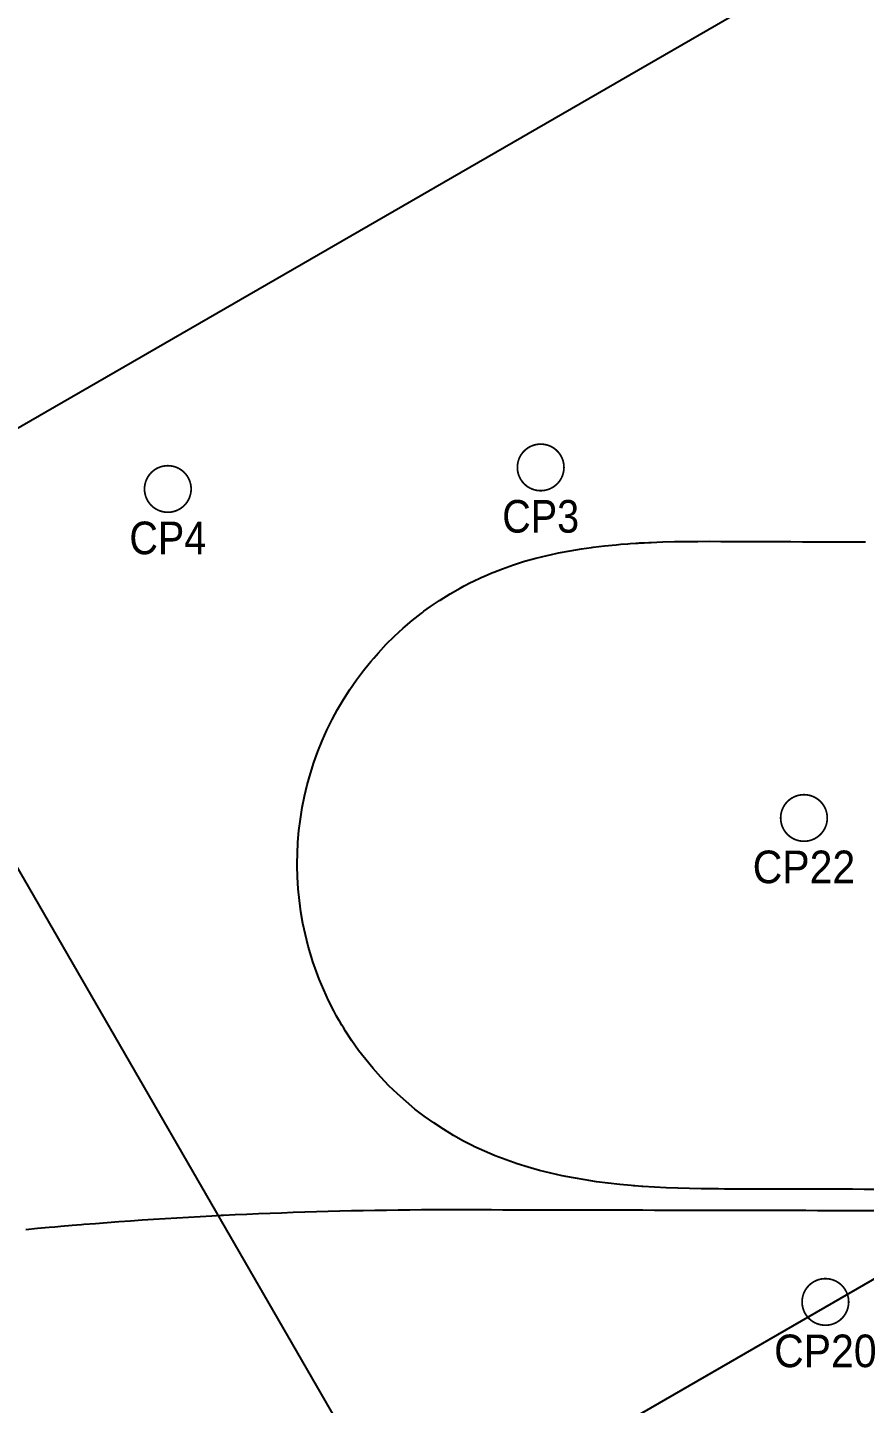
# Model space of a CAD drawing. Extents: x 227753 to 228594, y 228187 to 228781.
# Drawn here: x 228211.6 to 228283.5, y 228567.4 to 228685.5 of the extents above; entities that cross this region are included whole.
import ezdxf
from ezdxf.enums import TextEntityAlignment as Align

# ---------------------------------------------------------------- set-up
doc = ezdxf.new("R2010")
doc.units = 0
doc.header["$LTSCALE"] = 10
doc.header["$MEASUREMENT"] = 0
doc.layers.get('0').update_dxf_attribs({"linetype": 'CONTINUOUS'})
for name, color, linetype in [('CA-ALGN-CNTL', 2, 'CONTINUOUS'), ('CA-ALGN-TEXT', 3, 'CONTINUOUS'), ('CV-GRID-LINE', 1, 'CONTINUOUS'), ('CV-SURV-SYMB', 3, 'CONTINUOUS'), ('CV-SURV-TEXT', 3, 'CONTINUOUS')]:
    doc.layers.add(name, color=color, linetype=linetype)
doc.styles.add('GTXT', font='romans__.ttf', dxfattribs={"bigfont": 'whgtxt'})
doc.styles.get("Standard").update_dxf_attribs({"font": 'Dotum.ttf'})

# ---------------------------------------------------------------- blocks, each defined once
blk = doc.blocks.new('CVSVCPM')
at = {"const_width": 0.15}
blk.add_lwpolyline([(0, 2, -1), (0, -2, -1), (0, 2)], format="xyb", dxfattribs=at)
at = {"style": 'GTXT', "flags": 1}
blk.add_attdef('NO', text='', height=2.5, dxfattribs=at).set_placement((0, 4.760439115567124), align=Align.MIDDLE)

msp = doc.modelspace()

# ---------------------------------------------------------------- linework, layer by layer
at = {"layer": 'CA-ALGN-CNTL'}
for points in [[(228284.4467900652, 228585.7954126528), (228283.4467933204, 228585.7975738222), (228282.4467955756, 228585.7997367236), (228282.2467965731, 228585.8001691575), (228281.7467968346, 228585.8012501082), (228281.4467978308, 228585.8018996251), (228281.146797095, 228585.8025481419), (228280.446800086, 228585.8040625265), (228280.0468003489, 228585.8049263943), (228279.4468023412, 228585.806225428), (228278.8468036015, 228585.8075217296), (228278.4468045964, 228585.8083883294), (228278.1468048606, 228585.8090351142), (228277.6468068542, 228585.8101170649), (228277.4468078516, 228585.8105494988), (228276.4468083748, 228585.8127114003), (228275.44681063, 228585.8148743017), (228275.0468126249, 228585.8157391695), (228274.4468128852, 228585.8170372032), (228274.3468138839, 228585.8172525541), (228274.0468148801, 228585.8179020709), (228273.8568159973, 228585.8183137893), (228273.4468168006, 228585.8192172289), (228272.4468197006, 228585.8220710136), (228271.6468298402, 228585.8258180974), (228271.4468324439, 228585.8270597491), (228270.946847768, 228585.8308306108), (228270.4468713343, 228585.8357031966), (228269.7469301501, 228585.8447368899), (228269.4469676034, 228585.8495112611), (228268.4471814641, 228585.8700036511), (228267.4475942533, 228585.8986914869), (228266.448336413, 228585.9370888361), (228265.4495746341, 228585.9867029818), (228264.4515274446, 228586.0490434224), (228264.3517731348, 228586.0560349553), (228263.7534660357, 228586.1010572494), (228263.6537892168, 228586.1090865642), (228263.4544722096, 228586.1256097474), (228262.4587503276, 228586.2178946372), (228261.4647771586, 228586.3273826673), (228260.4730388279, 228586.4555438439), (228259.4841130827, 228586.6038294795), (228258.4986645599, 228586.7736763892), (228257.517454054, 228586.9664868383), (228256.5413434455, 228587.1836360061), (228255.5713044326, 228587.4264608617), (228254.6084200677, 228587.6962495036), (228253.6538902208, 228587.9942396958), (228252.7090385799, 228588.3216067434), (228251.7753062588, 228588.6794505642), (228250.854268189, 228589.0687912968), (228249.9476205317, 228589.4905551038), (228249.9213466766, 228589.5033827558), (228249.0570925966, 228589.945354733), (228248.1840139643, 228590.4328192831), (228247.3295835846, 228590.9522761122), (228246.4949757664, 228591.5030152577), (228245.6813335172, 228592.0842809726), (228244.8897700073, 228592.695277189), (228244.1213750342, 228593.3351643228), (228243.3772020938, 228594.0030656653), (228242.6582703808, 228594.6980639193), (228241.965566253, 228595.4192066633), (228241.3000397666, 228596.1655043515), (228240.6626054087, 228596.9359330458), (228240.0541356332, 228597.7294376119), (228239.4754645925, 228598.5449292552), (228238.9273878701, 228599.381289985), (228238.7690431749, 228599.6360950421), (228238.6135408085, 228599.8926450415), (228238.4608970387, 228600.1509078062), (228238.4106555516, 228600.2373686145), (228238.1642667532, 228600.6724385318), (228237.9259766179, 228601.1119971529), (228237.4740165524, 228602.0039709494), (228237.0553952692, 228602.9120682811), (228236.670687381, 228603.8350458895), (228236.3204190035, 228604.7716325157), (228236.1269917861, 228605.3395862838), (228236.0050718788, 228605.7205497577), (228235.7250765199, 228606.6804919452), (228235.4808210665, 228607.6501428004), (228235.2726361612, 228608.6281736337), (228235.1008083413, 228609.6132441481), (228234.9655748425, 228610.6039994388), (228234.867120064, 228611.5990841175), (228234.8055798351, 228612.5971309206), (228234.7810388806, 228613.5967731007), (228234.7806110237, 228613.8178821706), (228234.7806110237, 228613.8178821706), (228234.7806110237, 228613.8178821706), (228234.7806110237, 228613.8178821706), (228234.7935303556, 228614.5966372314), (228234.8430343102, 228615.5953538667), (228234.9294868858, 228616.5915536133), (228235.0527686544, 228617.5838673266), (228235.2127085467, 228618.5709353069), (228235.409089317, 228619.5514058351), (228235.6416406141, 228620.5239311731), (228235.9100429101, 228621.4871767596), (228236.2139289641, 228622.4398266743), (228236.5528828944, 228623.3805692456), (228236.9264391064, 228624.3081149071), (228237.3340842925, 228625.2211927332), (228237.7752574326, 228626.1185504396), (228238.2493577218, 228626.9989566508), (228238.7557346424, 228627.8612020966), (228239.2936901601, 228628.7041078077), (228239.862489188, 228629.5265149921), (228240.4613498546, 228630.327297891), (228240.9615328367, 228630.9516115528), (228241.0894512358, 228631.1053543864), (228241.3486884644, 228631.4099743353), (228241.7459342832, 228631.8596203939), (228242.4298951639, 228632.5890613982), (228243.1403976524, 228633.2926749892), (228243.876465667, 228633.9694957901), (228244.6370919299, 228634.6186004572), (228244.6417270683, 228634.6224081621), (228245.4212308427, 228635.2390920201), (228245.500896687, 228635.29953473), (228245.6608981553, 228635.4195320577), (228246.2278078068, 228635.830123738), (228246.9903997733, 228636.3482517066), (228247.0557182959, 228636.3908847069), (228247.9038241229, 228636.9206023242), (228248.7709625651, 228637.4185544851), (228249.1228816985, 228637.608684666), (228249.6559454357, 228637.8840551893), (228249.8493273885, 228637.980279822), (228250.55755828, 228638.3164679343), (228250.9225832522, 228638.4800341363), (228251.4172177076, 228638.6914381285), (228251.474564375, 228638.7151987868), (228251.6597007011, 228638.7908572637), (228252.4055822277, 228639.0800205633), (228253.0344455679, 228639.305265307), (228253.3488725112, 228639.411845866), (228254.302745836, 228639.7119048034), (228255.2656731613, 228639.981517752), (228256.2362694744, 228640.2220836241), (228256.4936274158, 228640.2809305938), (228257.2132925946, 228640.4350699398), (228258.1956380488, 228640.6219937026), (228259.1823336075, 228640.7844228632), (228260.0297554614, 228640.9052171568), (228260.1725294286, 228640.9239613917), (228261.1654928605, 228641.0422462775), (228262.1605968546, 228641.1409316009), (228262.5591175187, 228641.1752935629), (228263.1573166967, 228641.2216981935), (228263.3568149014, 228641.2358491669), (228263.8497588681, 228641.2681091713), (228264.055387977, 228641.2804651072), (228264.1552211507, 228641.2862369781), (228264.4547716538, 228641.3026882872), (228264.5546363929, 228641.3078894852), (228264.9541612176, 228641.3273281901), (228265.1539625305, 228641.3362501645), (228265.6535586371, 228641.3563443248), (228266.153264308, 228641.3734487139), (228267.1529206483, 228641.3995451425), (228267.7148215828, 228641.4099841749), (228268.1527762857, 228641.4162603782), (228269.1527335241, 228641.4253116359), (228270.1527283798, 228641.4284217386), (228271.152727386, 228641.4273126523), (228271.7147241349, 228641.4254817296), (228272.1527213964, 228641.4237042191), (228272.6040561846, 228641.4217174345), (228273.1527111401, 228641.4192711758), (228274.1527007596, 228641.4148103479), (228275.152691111, 228641.410352252), (228275.7146854113, 228641.4078455705), (228276.1526797305, 228641.4058931562), (228277.1526710819, 228641.4014333283), (228278.1526614334, 228641.3969752324), (228279.1526510529, 228641.3925144045), (228279.7146453531, 228641.390007723), (228280.1526414044, 228641.3880563087), (228281.1526310238, 228641.3835954808), (228281.6526261996, 228641.3813664328), (228282.1526213753, 228641.3791373849), (228283.1526117268, 228641.3746792891), (228283.5526076281, 228641.3728940651)], [(228284.4428358869, 228583.9554214906), (228283.4428381421, 228583.957584392), (228282.4428386652, 228583.9597462935), (228281.4428419204, 228583.9619074629), (228280.4428441756, 228583.9640703643), (228279.4428464308, 228583.9662332658), (228278.442849686, 228583.9683944352), (228277.4428519412, 228583.9705573366), (228276.4428541964, 228583.9727202381), (228275.942854458, 228583.9738011888), (228275.4428564516, 228583.9748831395), (228275.242855717, 228583.9753145734), (228274.4428579748, 228583.9770433089), (228273.6428592325, 228583.9787737765), (228273.44286023, 228583.9792062104), (228272.6428624877, 228583.9809349459), (228272.4428624852, 228583.9813691118), (228271.9428654788, 228583.9824493305), (228271.4428657404, 228583.9835302812), (228271.1428667366, 228583.984179798), (228270.4428679956, 228583.9856931827), (228269.4428702508, 228583.9878560841), (228268.442873506, 228583.9900172535), (228267.4428740291, 228583.992179155), (228266.4428762843, 228583.9943420564), (228266.0428782792, 228583.9952069242), (228266.0428782792, 228583.9952069242), (228265.4428795395, 228583.9965032258), (228264.4428817947, 228583.9986661273), (228264.3428817934, 228583.9988832102), (228263.4428840499, 228584.0008290287), (228262.4428873051, 228584.0029901981), (228261.9428875667, 228584.0040711488), (228261.7428885642, 228584.0045035827), (228261.4428895603, 228584.0051530995), (228261.2428888257, 228584.0055845334), (228260.4428918155, 228584.007316001), (228259.4428923387, 228584.0094779024), (228258.4428955938, 228584.0116390719), (228257.442897849, 228584.0138019733), (228256.4429001042, 228584.0159648747), (228255.4429033595, 228584.0181260441), (228254.4429056147, 228584.0202889456), (228253.4429078699, 228584.0224518471), (228253.0429081327, 228584.0233157148), (228252.442909393, 228584.0246120165), (228251.4429116482, 228584.0267749179), (228250.4429139034, 228584.0289378193), (228249.4429171586, 228584.0310989887), (228248.7093735566, 228584.032685777), (228248.4429185766, 228584.0331713402), (228247.4429196628, 228584.0333682664), (228246.4429215045, 228584.0309998842), (228245.4429347618, 228584.0260677294), (228244.4429631669, 228584.018569338), (228243.4430136479, 228584.0085087099), (228242.443094401, 228583.995883649), (228241.4432098902, 228583.9806944232), (228240.4433683119, 228583.9629388365), (228239.443573862, 228583.9426216208), (228238.4438357368, 228583.9197388479), (228237.4441608645, 228583.8942945179), (228236.444553977, 228583.8662844346), (228235.4450202706, 228583.8357115979), (228234.4455696734, 228583.8025748118), (228233.4462083817, 228583.7668753442), (228232.4469408595, 228583.728613463), (228231.447773303, 228583.6877904362), (228230.4487166403, 228583.6444033356), (228229.4497716036, 228583.5984548932), (228228.450949853, 228583.5499449129), (228228.2512012593, 228583.5399356259), (228227.4522558527, 228583.4988736626), (228226.4536950668, 228583.4452396783), (228225.4552761555, 228583.3890479598), (228224.4570038509, 228583.3302943112), (228223.4588843492, 228583.2689800003), (228222.4609273105, 228583.205108295), (228221.463137467, 228583.1386749993), (228220.4655190147, 228583.0696848451), (228219.468081882, 228582.9981366364), (228218.4708332649, 228582.9240299089), (228217.4737766276, 228582.8473666628), (228216.4769191661, 228582.7681464339), (228216.2775715193, 228582.7519946867), (228215.4802680768, 228582.6863687581), (228214.4838312877, 228582.6020359034), (228213.9856954207, 228582.558912534), (228213.4876132629, 228582.5151481377), (228212.4916219307, 228582.425707729), (228211.4958620231, 228582.3337104811)]]:
    msp.add_lwpolyline(points, dxfattribs=at)
at = {"layer": 'CV-GRID-LINE', "linetype": 'Continuous'}
for p, q in [((228194.4382924029, 228641.7059517169), (228281.0408327813, 228691.7059517169)), ((228194.4382924029, 228641.7059517169), (228281.0408327813, 228691.7059517169)), ((228194.4382924029, 228641.7059517169), (228281.0408327813, 228691.7059517169)), ((228244.4382924029, 228555.1034113385), (228194.4382924029, 228641.7059517169)), ((228244.4382924029, 228555.1034113385), (228194.4382924029, 228641.7059517169)), ((228244.4382924029, 228555.1034113385), (228194.4382924029, 228641.7059517169)), ((228244.4382924029, 228555.1034113385), (228331.0408327813, 228605.1034113384)), ((228244.4382924029, 228555.1034113385), (228331.0408327813, 228605.1034113384)), ((228244.4382924029, 228555.1034113385), (228331.0408327813, 228605.1034113384))]:
    msp.add_line(p, q, dxfattribs=at)

# ---------------------------------------------------------------- block references
at = {"layer": 'CV-SURV-SYMB', "rotation": 180.0000040420846}
for p in [(228255.6783367931, 228647.7750833753), (228223.6756371779, 228645.9213850881), (228278.275503669, 228617.6796422391), (228280.1134043736, 228576.1323048394)]:
    msp.add_blockref('CVSVCPM', p, dxfattribs=at)

# ---------------------------------------------------------------- texts
at = {"layer": 'CA-ALGN-TEXT', "width": 0.8943188086033398}
msp.add_text('CP22', height=2.8, rotation=359.999999999621, dxfattribs=at).set_placement((228273.875503669, 228612.0796422391), (228282.675503669, 228612.0796422391), align=Align.FIT)
at = {"layer": 'CV-SURV-TEXT'}
for s, width, p, p2 in [('CP3', 0.871657945667746, (228252.3783367931, 228642.1750833753), (228258.9783367931, 228642.1750833753)), ('CP3', 0.871657945667746, (228252.3783367931, 228642.1750833753), (228258.9783367931, 228642.1750833753)), ('CP4', 0.8716579456639023, (228220.3756371779, 228640.3213850882), (228226.9756371779, 228640.3213850882)), ('CP4', 0.8716579456639023, (228220.3756371779, 228640.3213850882), (228226.9756371779, 228640.3213850882)), ('CP20', 0.8943188086033398, (228275.7134043736, 228570.5323048395), (228284.5134043735, 228570.5323048395))]:
    msp.add_text(s, height=2.8, dxfattribs=dict(at, width=width)).set_placement(p, p2, align=Align.FIT)

doc.saveas('drawing.dxf')
